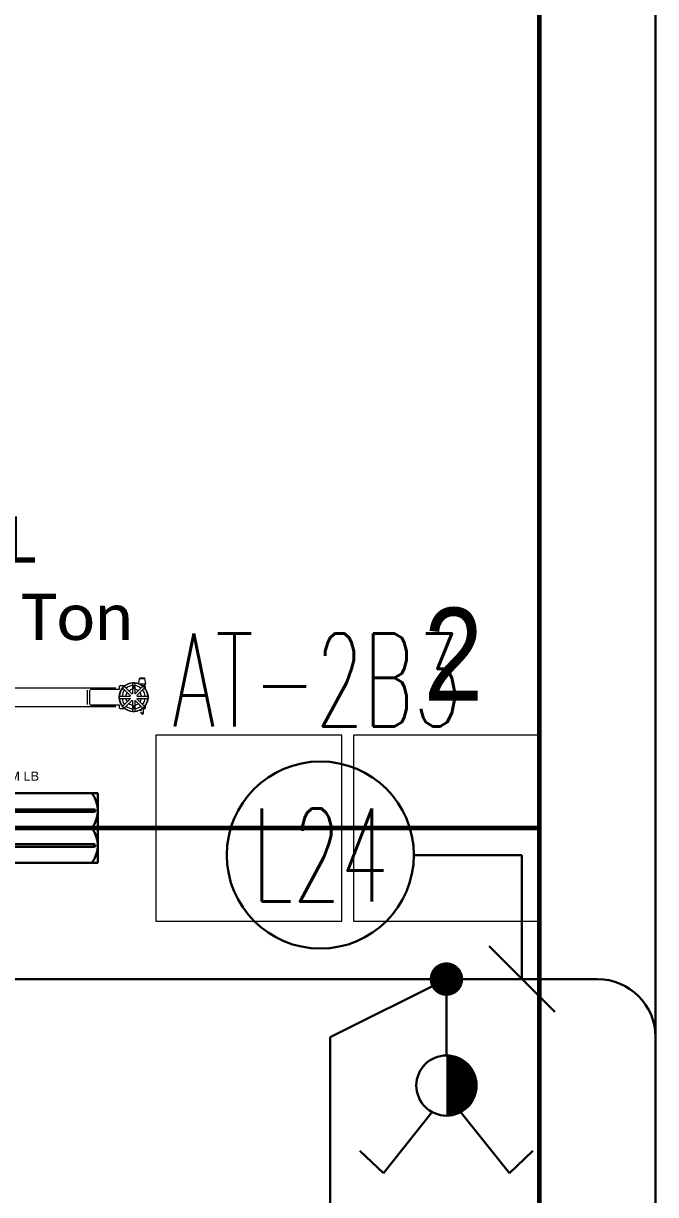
# Model space of a CAD drawing. Header units: metres. Extents: x -13316 to 152404, y -3899 to 30226.
# Drawn here: x 5538 to 5810, y 3402 to 3906 of the extents above; entities that cross this region are included whole.
import ezdxf
from ezdxf.enums import TextEntityAlignment as Align

# ---------------------------------------------------------------- set-up
doc = ezdxf.new("R2010")
doc.units = ezdxf.units.M
doc.header["$LTSCALE"] = 100
doc.header["$MEASUREMENT"] = 0
doc.linetypes.add('HIDDEN', pattern=[0.375, 0.25, -0.125])
doc.layers.get('0').update_dxf_attribs({"color": 9, "lineweight": 9})
for name, color, linetype, lineweight in [('01', 9, 'Continuous', 9), ('06D', 9, 'Continuous', 9), ('21', 9, 'Continuous', 9), ('32-ekipman', 9, 'Continuous', 9), ('E-2x54 W SIVAÜSTÜ FLUORESAN YÜKSEK TAVAN ARMATÜRÜ', 7, 'Continuous', 30), ('E-KABLO', 7, 'Continuous', 30), ('E-KOMÜTATÖR ANAHTAR (ETANŞ)', 7, 'Continuous', 30), ('E-LINYE', 7, 'Continuous', 30)]:
    doc.layers.add(name, color=color, linetype=linetype, lineweight=lineweight)
doc.styles.add('Arial', font='arial.ttf', dxfattribs={"height": 2.5})
doc.styles.add('E-YAZI', font='txttw.shx')
doc.styles.add('MuuM_TEXT-STANDART', font='ARIALN.TTF')

# ---------------------------------------------------------------- blocks, each defined once
blk = doc.blocks.new('2x54 W SIVAÜSTÜ FLUORESAN YÜKSEK TAVAN ARMATÜRÜ')
at = {"layer": 'E-2x54 W SIVAÜSTÜ FLUORESAN YÜKSEK TAVAN ARMATÜRÜ', "color": 4}
for p, q in [((-60.8, 15), (-60.8, -15)), ((-60.8, 15), (60.8, 15)), ((60.8, 15), (60.8, 0)), ((-60, 0), (-15, 0)), ((15, 0), (60, 0)), ((60.8, 0), (60.8, -15)), ((-60.8, -15), (60.8, -15))]:
    blk.add_line(p, q, dxfattribs=at)
at = {"layer": 'E-2x54 W SIVAÜSTÜ FLUORESAN YÜKSEK TAVAN ARMATÜRÜ', "color": 7}
for p, q in [((-59.27, 8.01), (59.32, 8.01)), ((-59.16, 7.01), (59.44, 7)), ((-60.8, 0), (60.8, 0)), ((-59.27, -6.99), (59.32, -6.99)), ((-59.16, -7.99), (59.44, -8))]:
    blk.add_line(p, q, dxfattribs=at)
for centre in [(-59.23, 7.63), (-59.23, 7.33), (59.36, 7.63), (59.36, 7.33), (-59.23, -7.37), (-59.23, -7.67), (59.36, -7.37), (59.36, -7.67)]:
    blk.add_circle(centre, 0.11, dxfattribs=at)
for centre, radius, start, end in [((-48.66, 7.5), 12.14, 141.86, 218.14), ((48.66, 7.5), 12.14, 321.86, 38.14), ((-59.12, 7.51), 0.515, 106.8674, 266.7612), ((-59.32, 7.49), 0.519, 289.2244, 84.4042), ((59.47, 7.51), 0.515, 106.8674, 266.7612), ((59.27, 7.49), 0.519, 289.2244, 84.4042), ((-48.66, -7.5), 12.14, 141.86, 218.14), ((48.66, -7.5), 12.14, 321.86, 38.14), ((-59.12, -7.49), 0.515, 106.8674, 266.7612), ((-59.32, -7.51), 0.519, 289.2244, 84.4042), ((59.47, -7.49), 0.515, 106.8674, 266.7612), ((59.27, -7.51), 0.519, 289.2244, 84.4042)]:
    blk.add_arc(centre, radius, start, end, dxfattribs=at)
at = {"layer": 'E-2x54 W SIVAÜSTÜ FLUORESAN YÜKSEK TAVAN ARMATÜRÜ', "color": 7, "style": 'Arial'}
blk.add_text('MN2  2*TL554U-SP/CM LB', height=3.9508, dxfattribs=at).set_placement((-31.61, 20.4))
blk = doc.blocks.new('100_KOMÜTATÖR ANAHTAR (ETANŞ)')
at = {"layer": 'E-KOMÜTATÖR ANAHTAR (ETANŞ)', "color": 4}
for p, q in [((-1.695, 5.222), (-2.326, 4.622)), ((-0.372, 3.563), (-1.695, 5.222)), ((0.372, 3.563), (1.695, 5.222)), ((1.695, 5.222), (2.326, 4.622)), ((0, 2.053), (0, 0))]:
    blk.add_line(p, q, dxfattribs=at)
at = {"layer": 'E-KOMÜTATÖR ANAHTAR (ETANŞ)', "color": 4, "const_width": 0.81}
blk.add_lwpolyline([(0, 3.268, 0.414214), (-0.405, 2.863, 0.414214), (0, 2.458, 0.414214)], format="xyb", dxfattribs=at)
at = {"layer": 'E-KOMÜTATÖR ANAHTAR (ETANŞ)', "color": 4}
blk.add_circle((0, 2.863), 0.81, dxfattribs=at)
blk = doc.blocks.new('p-kolon_80x80')
blk.add_lwpolyline([(-40, -40), (40, -40), (40, 40), (-40, 40)], close=True)
blk = doc.blocks.new('2.bod.sitatik')
at = {"layer": '01'}
for p in [(5315, -5390), (5400, -5390)]:
    blk.add_blockref('p-kolon_80x80', p, dxfattribs=at)
blk = doc.blocks.new('p-işyeri')
at = {"color": 0, "const_width": 2}
blk.add_lwpolyline([(200, 0), (200, 700), (-200, 700), (-200, 0)], close=True, dxfattribs=at)
blk = doc.blocks.new('A$C61080231')
for p, q in [((26.3, 64.55), (26.3, 13.86)), ((34.3, 64.55), (34.3, 13.86)), ((27.23, 26.11), (33.37, 26.11)), ((33.37, 25.24), (27.23, 25.24)), ((26.8, 24.5), (26.8, 13.86)), ((26.9, 12.25), (26.9, 24.97)), ((33.7, 24.97), (33.7, 12.25)), ((33.8, 24.5), (33.8, 13.86)), ((25.3, 10), (25.3, 11.95)), ((28.87, 6.97), (25.57, 10.27)), ((25.6, 12.25), (26.9, 12.25)), ((26.28, 10.98), (29.58, 7.68)), ((29.8, 12.43), (29.8, 7.77)), ((30.8, 12.43), (30.8, 7.77)), ((34.32, 10.98), (31.02, 7.68)), ((35.02, 10.27), (31.73, 6.97)), ((33.7, 12.25), (35, 12.25)), ((35.3, 11.95), (35.3, 10)), ((28.78, 5.75), (24.11, 5.75)), ((28.78, 6.75), (24.12, 6.75)), ((28.87, 5.53), (25.57, 2.23)), ((25.9, 6.48), (25.7, 6.37)), ((25.7, 6.37), (25.7, 6.13)), ((25.7, 6.13), (25.9, 6.02)), ((26.1, 6.37), (25.9, 6.48)), ((25.9, 6.02), (26.1, 6.13)), ((26.1, 6.13), (26.1, 6.37)), ((31.73, 5.53), (35.02, 2.23)), ((36.48, 6.75), (31.82, 6.75)), ((36.48, 5.75), (31.82, 5.75)), ((34.7, 6.48), (34.5, 6.37)), ((34.5, 6.37), (34.5, 6.14)), ((34.5, 6.14), (34.7, 6.02)), ((34.9, 6.37), (34.7, 6.48)), ((34.7, 6.02), (34.9, 6.14)), ((34.9, 6.14), (34.9, 6.37)), ((23.1, 2.92), (23.6, 3.05)), ((23.1, 2.92), (23.1, 2.18)), ((23.1, 2.18), (23.6, 2.05)), ((23.6, 3.05), (23.6, 2.05)), ((23.6, 3.05), (23.84, 3.05)), ((23.6, 2.05), (25.3, 2.05)), ((24.35, 3.05), (24.93, 3.05)), ((25.3, 1.55), (25.3, 2.5)), ((26.55, 1.25), (25.6, 1.25)), ((29.58, 4.82), (26.28, 1.52)), ((29.8, 4.73), (29.8, 0.07)), ((30.8, 4.73), (30.8, 0.07)), ((34.32, 1.52), (31.02, 4.82)), ((35, 1.25), (34.05, 1.25)), ((35.3, 2.5), (35.3, 1.55)), ((35.3, 1.7), (36.1, 1.05)), ((36.1, 3.92), (36.1, 1.05)), ((36.1, 1.05), (38.4, 1.45)), ((36.15, 4.04), (38.4, 3.65)), ((38.4, 3.65), (38.4, 1.45)), ((38.4, 3.65), (38.6, 3.55)), ((38.4, 1.45), (38.6, 1.55)), ((38.6, 3.55), (38.6, 1.55))]:
    blk.add_line(p, q)
for centre, radius in [((30.3, 6.25), 6.25), ((25.9, 6.25), 0.242), ((25.9, 6.25), 0.194), ((34.7, 6.25), 0.242), ((34.7, 6.25), 0.194)]:
    blk.add_circle(centre, radius)
for centre, radius, start, end in [((30.3, 6.25), 6.1, 139.7016, 175.2983), ((25.6, 11.95), 0.3, 90, 180), ((30.3, 6.25), 6.2, 130.3772, 139.6228), ((30.3, 6.25), 6.1, 94.7017, 130.2983), ((30.3, 6.25), 5, 95.7392, 129.2608), ((30.3, 6.25), 6.2, 85.3772, 94.6228), ((30.3, 6.25), 6.1, 49.7017, 85.2983), ((30.3, 6.25), 5, 50.7392, 84.2608), ((30.3, 6.25), 6.2, 40.3772, 49.6228), ((30.3, 6.25), 6.1, 4.7017, 40.2983), ((35, 11.95), 0.3, 0, 90), ((30.3, 6.25), 6.2, 175.3772, 184.6228), ((30.3, 6.25), 6.1, 184.7017, 220.2983), ((25.9, 6.25), 0.6, 123.5565, 236.4435), ((30.3, 6.25), 5, 140.7392, 174.2608), ((30.3, 6.25), 5, 185.7392, 219.2608), ((25.9, 6.25), 0.6, 303.5565, 56.4435), ((30.3, 6.25), 3.4, 143.4565, 171.5435), ((30.3, 6.25), 3.4, 188.4565, 216.5435), ((30.3, 6.25), 3.4, 98.4565, 126.5435), ((30.3, 6.25), 1.6, 153.21, 161.79), ((30.3, 6.25), 1.6, 198.21, 206.79), ((30.3, 6.25), 1.6, 108.2099, 116.79), ((30.3, 6.25), 3.4, 53.4565, 81.5435), ((30.3, 6.25), 1.6, 63.21, 71.79), ((30.3, 6.25), 1.6, 18.2099, 26.79), ((30.3, 6.25), 1.6, 333.21, 341.7901), ((30.3, 6.25), 3.4, 8.4565, 36.5435), ((30.3, 6.25), 3.4, 323.4565, 351.5435), ((34.7, 6.25), 0.6, 123.5565, 236.4435), ((30.3, 6.25), 5, 5.7392, 39.2608), ((30.3, 6.25), 5, 320.7392, 354.2608), ((30.3, 6.25), 6.1, 319.7017, 355.2983), ((34.7, 6.25), 0.6, 303.5565, 56.4435), ((30.3, 6.25), 6.2, 355.3772, 4.6228), ((25.6, 1.55), 0.3, 180, 270), ((30.3, 6.25), 6.2, 220.3772, 229.6228), ((30.3, 6.25), 6.1, 229.7017, 265.2983), ((30.3, 6.25), 5, 230.7392, 264.2608), ((30.3, 6.25), 3.4, 233.4565, 261.5435), ((30.3, 6.25), 1.6, 243.21, 251.79), ((30.3, 6.25), 6.2, 265.3772, 274.6228), ((30.3, 6.25), 1.6, 288.21, 296.79), ((30.3, 6.25), 3.4, 278.4565, 306.5435), ((30.3, 6.25), 5, 275.7392, 309.2608), ((30.3, 6.25), 6.1, 274.7017, 310.2984), ((30.3, 6.25), 6.2, 310.3772, 319.6228), ((35, 1.55), 0.3, 270, 0)]:
    blk.add_arc(centre, radius, start, end)
blk = doc.blocks.new('2.bod.Mimari')
at = {"layer": '06D', "color": 89, "linetype": 'HIDDEN', "true_color": 0x2e4d23, "rotation": 90}
for p in [(5440, -5190), (5440, -5590)]:
    blk.add_blockref('p-işyeri', p, dxfattribs=at)
at = {"layer": '32-ekipman', "ltscale": 2, "rotation": 90}
blk.add_blockref('A$C61080231', (5271.63, -5363.97), dxfattribs=at)
at = {"layer": '21', "style": 'MuuM_TEXT-STANDART'}
blk.add_text('2', height=40, dxfattribs=at).set_placement((5415.75, -5347.22), align=Align.BOTTOM_RIGHT)
at = {"layer": '32-ekipman', "ltscale": 2, "insert": (4991.73, -5255.78), "char_height": 20, "width": 332.13, "attachment_point": 1, "style": 'Arial'}
blk.add_mtext('{\\fCalibri|b1|i0|c162|p34;Nussbaum\\fCalibri|b0|i0|c0|p34; 2.50 SL\\PÇift Sütunlu Lift 5 Ton}', dxfattribs=at)

msp = doc.modelspace()

# ---------------------------------------------------------------- linework, layer by layer
at = {"layer": 'E-KABLO', "color": 5}
for q in [(5810, 4270), (5810, 2848.17)]:
    msp.add_line((5810, 3470), q, dxfattribs=at)
at = {"layer": 'E-KABLO', "color": 6}
for p, q in [((5720, 3495), (5509.17, 3495)), ((5670, 3470), (5720, 3495)), ((5720, 3495), (5785, 3495)), ((5670, 3470), (5670, 3160))]:
    msp.add_line(p, q, dxfattribs=at)
at = {"layer": 'E-KABLO', "color": 4, "linetype": 'Continuous', "const_width": 7.2}
msp.add_lwpolyline([(5723.6, 3495, -1), (5716.4, 3495, -1)], format="xyb", close=True, dxfattribs=at)
at = {"layer": 'E-KABLO', "color": 6}
msp.add_arc((5785, 3470), 25, 0, 90, dxfattribs=at)
at = {"layer": 'E-LINYE', "color": 7, "linetype": 'Continuous'}
for p, q in [((5705.97, 3548.41), (5752.5, 3548.41)), ((5752.5, 3495), (5752.5, 3548.41)), ((5766.64, 3480.86), (5738.36, 3509.14))]:
    msp.add_line(p, q, dxfattribs=at)
msp.add_circle((5665.73, 3548.41), 40.25, dxfattribs=at)

# ---------------------------------------------------------------- block references
for name in ['2.bod.sitatik', '2.bod.Mimari']:
    msp.add_blockref(name, (320, 8950))
at = {"layer": 'E-2x54 W SIVAÜSTÜ FLUORESAN YÜKSEK TAVAN ARMATÜRÜ', "color": 6}
msp.add_blockref('2x54 W SIVAÜSTÜ FLUORESAN YÜKSEK TAVAN ARMATÜRÜ', (5509.17, 3560), dxfattribs=at)
at = {"layer": 'E-KOMÜTATÖR ANAHTAR (ETANŞ)', "xscale": 16, "yscale": 16, "zscale": 16, "rotation": 180}
msp.add_blockref('100_KOMÜTATÖR ANAHTAR (ETANŞ)', (5720, 3495), dxfattribs=at)

# ---------------------------------------------------------------- texts
at = {"layer": 'E-LINYE', "color": 3, "linetype": 'Continuous', "style": 'E-YAZI', "width": 0.6}
for s, p in [('AT-2B3', (5664.27, 3623.73)), ('L24', (5665.73, 3548.41))]:
    msp.add_text(s, height=40, dxfattribs=at).set_placement(p, align=Align.MIDDLE_CENTER)

doc.saveas('drawing.dxf')
